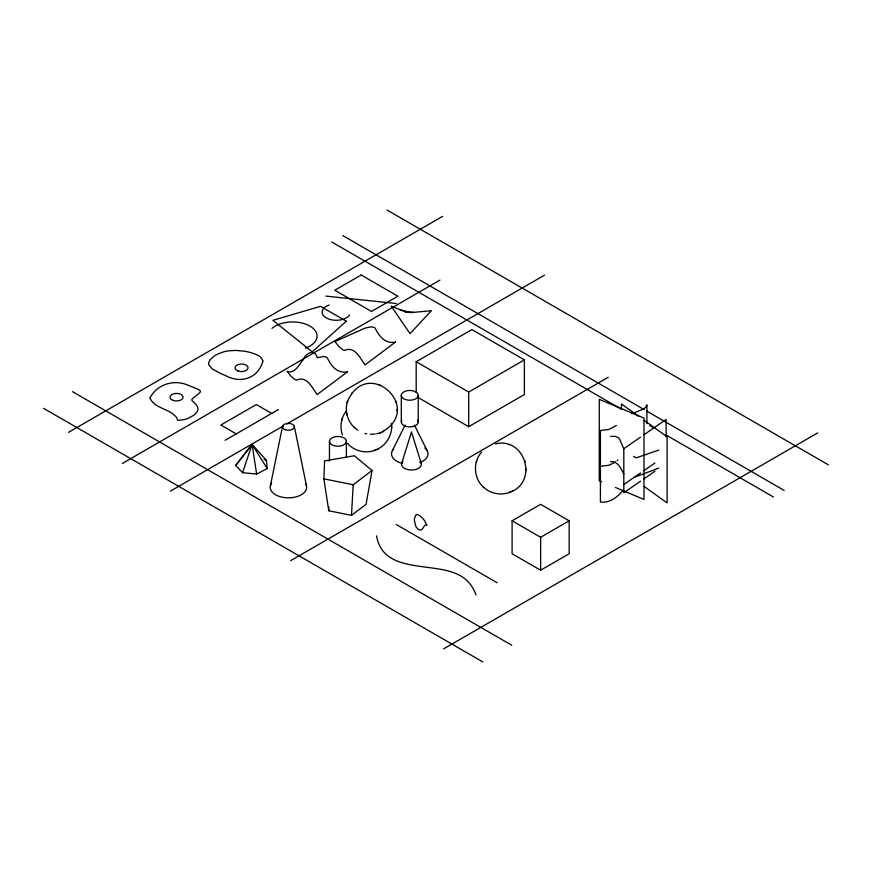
<?xml version="1.0" encoding="UTF-8"?>
<svg xmlns="http://www.w3.org/2000/svg" width="872" height="872" viewBox="0 0 872 872"><rect width="100%" height="100%" fill="white"/><g stroke="black" fill="none" stroke-linecap="round" stroke-linejoin="round"><path stroke-width="1.31" d="M375.134 450.225C385.947 446.431 393.098 434.616 391.441 423.28M380.486 432.719C425.939 409.731 367.668 354.806 347.427 401.665M509.586 492.375C538.754 482.434 525.326 436.709 495.525 443.848M391.604 428.098L391.648 426.779M396.945 410.592L397 409.262M526.045 470.248L526.099 468.929M323.872 478.848L324.591 460.907L354.359 455.762L372.039 470.509L366.087 504.31L351.492 515.363L328.766 510.763L323.872 478.848L353.193 484.778L372.039 470.509M328.766 510.763L328.918 506.97M351.492 515.363L353.193 484.778M270.396 485.748L282.55 426.299M346.598 410.57C341.159 417.241 339.502 426.746 342.402 434.845M347.623 400.989C344.429 410.254 347.285 421.22 354.632 427.716M481.529 452.176C472.624 462.018 473.692 478.717 483.731 487.383M341.759 420.271L341.955 419.585M342.075 419.181L342.271 418.495M347.1 402.766L347.307 402.079M476.199 462.433L476.406 461.735M476.526 461.332L476.722 460.645M401.807 463.043L411.464 431.945L421.22 463.337M242.59 472.678L252.063 444.382L266.407 460.34L267.235 468.558L256.63 474.041L242.59 472.678L235.68 465.485L252.063 444.382L267.235 468.558M392.346 450.715L405.12 425.122M235.68 465.485L252.063 444.382L252.662 446.878M351.95 393.065L352.43 392.52M623.088 490.358C617.431 497.116 609.877 503.209 600.416 502.098L600.416 430.452L609.016 429.449L616.395 425.471M617.136 460.634L617.834 459.969M615.588 461.953L609.016 465.277L600.416 466.28M640.506 437.155L623.818 448.699L623.818 492.767L640.506 481.213M643.852 434.845L666.11 419.443L666.11 436.807M623.818 484.527L640.506 472.973M643.852 470.662L654.981 462.967M643.852 478.902L654.981 471.207M68.528 432.349L442.638 216.354M122.385 463.435L439.946 280.097M225.129 440.295L278.451 409.513M170.378 491.154L283.313 425.95M286.844 423.912L544.488 275.16M416.184 392.389L416.184 361.738L471.883 329.572L524.388 359.885L524.388 394.547L468.689 426.702L418.516 397.741M416.184 361.738L468.689 392.051L524.388 359.885M290.703 560.62L608.264 377.271M512.093 520.802L540.629 504.321L569.165 520.802L569.165 553.753L540.629 570.223L512.093 553.753L512.093 520.802L540.629 537.272L569.165 520.802M443.586 648.888L817.696 432.894M382.405 431.923L383.702 431.269M377.053 449.44L378.35 448.775M511.493 491.59L512.801 490.925M376.66 433.809L380.377 432.752M347.557 443.51C354.239 451.053 365.619 453.876 375.025 450.268M483.186 486.892C489.966 493.53 500.604 495.808 509.477 492.418M658.742 468.144L633.595 477.573M379.832 432.959L381.075 432.501M374.48 450.464L375.723 450.007M508.932 492.615L510.175 492.157M658.742 450.072L636.146 457.898L633.595 456.361M631.851 413.84L643.95 408.761A15.358 8.873 0 0 0 645.967 406.712L646.915 404.804L646.915 423.727M610.596 436.382L615.261 436.327L618.172 437.559A4.12 2.376 60 0 1 619.643 439.172L623.818 449.004M375.287 434.06L370.284 434.278M410.592 312.677L431.433 310.672L410.014 333.616L391.212 306.127L405.589 311.958M610.596 461.539C618.183 461.244 620.853 468.547 623.818 473.943M325.877 296.109L396.379 303.521M413.851 312.372L403.791 311.228L409.36 312.525L399.594 309.527M366.774 433.831L364.965 433.417M380.083 385.086L378.873 384.694M508.627 444.567L509.183 444.742M264.085 459.391L266.407 460.34M601.745 481.758L599.26 480.723L599.26 399.354L643.994 418.059L643.994 499.427L615.414 487.481M387.059 210.054L828.4 464.863M342.805 235.604L644.103 409.546M646.446 410.908L784.146 490.413M331.742 241.991L621.529 409.295M649.803 425.623L653.335 427.662M666.295 435.139L773.497 497.029M271.672 413.426L256.303 404.553L220.845 425.024L236.214 433.896M396.302 524.519L497.171 582.758M72.496 391.659L511.755 645.258M43.6 408.347L482.848 661.946M357.182 429.765L357.782 430.168M638.849 416.478L621.474 403.987L621.474 409.382M644.288 420.391L667.102 436.796L667.102 502.948L644.288 486.543M356.604 429.351L354.097 427.226M414.429 425.155L427.247 450.824M476.003 594.977C473.365 587.183 468.111 580.218 460.939 576.076A39.796 22.977 0 0 0 455.784 573.504C429.765 562.407 382.808 572.98 376.606 535.899M524.77 460.547L525.151 461.768M395.67 400.88L396.052 402.112M346.794 413.775L347.067 415.061M294.311 426.31L306.475 485.78M252.063 444.382L256.63 474.041M540.629 537.272L540.629 570.223M468.689 392.051L468.689 426.702M418.233 395.507A8.469 4.883 0 0 1 405.306 399.496A8.469 4.883 0 0 1 405.774 391.038A8.469 4.883 0 0 1 418.233 395.507L418.233 422.146M401.305 395.19L401.305 421.83M346.38 441.505A8.469 4.883 0 0 1 333.453 445.494A8.469 4.883 0 0 1 333.922 437.036A8.469 4.883 0 0 1 346.38 441.505L346.38 457.495M329.453 441.188L329.453 461.168M349.596 314.89A14.159 8.175 0 0 1 327.131 318.345A14.159 8.175 0 0 1 329.333 304.982M271.966 328.406A24.514 14.148 0 0 1 310.061 326.183A24.514 14.148 0 0 1 305.451 348.124M305.767 484.047A18.236 10.529 0 0 1 287.662 497.825A18.236 10.529 0 0 1 271.617 483.219M417.579 420.108A8.469 4.883 0 0 1 410.102 426.877A8.469 4.883 0 0 1 401.73 420.468M424.893 447.946A18.236 10.529 0 0 1 419.955 462.552M402.559 463.49A18.236 10.529 0 0 1 393.577 448.982M420.239 461.659A9.897 5.712 0 0 1 411.29 470.019A9.897 5.712 0 0 1 402.853 461.484M426.779 524.933C423.051 524.421 423.454 530.841 419.715 530.067A6.148 3.553 60 0 1 418.07 529.086L417.252 528.312A5.614 3.248 60 0 1 415.824 526.241L414.429 520.551A16.448 9.494 60 0 1 414.462 518.415L416.009 514.742A5.254 3.03 60 0 1 417.089 514.513L419.705 515.603L422.964 518.644A17.342 10.006 60 0 1 424.61 520.758L426.779 524.933M262.854 361.193C258.319 378.317 240.574 384.192 225.249 375.374A74.109 42.783 0 0 1 220.551 373.488L212.212 368.921L208.833 364.845A12.851 7.423 0 0 1 208.659 362.698L210.152 359.678L214.414 355.972A31.414 18.138 0 0 1 217.935 353.999L223.406 351.928A24.231 13.985 0 0 1 227.854 350.936L235.56 350.402L244.64 351.231A38.728 22.356 0 0 1 250.188 352.441C254.842 354.032 261.785 355.536 262.854 361.193M150.028 397.948C154.061 408.543 169.648 408.488 176.438 417.339A9.265 5.352 0 0 1 176.929 418.298L177.812 420.358L183.523 419.77A25.277 14.595 0 0 0 187.992 418.418L193.791 415.246A24.253 14.007 0 0 0 196.211 412.881C200.985 408.216 195.35 403.78 192.08 400.619A5.635 3.248 0 0 1 191.829 399.43C200.113 390.874 207.144 392.324 189.18 385.751C175.207 378.764 156.993 383.909 150.028 397.948M303.096 359.755C299.14 364.431 294.583 374.491 287.062 371.254L291.117 376.377L294.889 379.483A8.578 4.949 60 0 0 296.633 380.105C306.813 375.472 312.252 387.735 317.114 394.624L347.568 371.766C337.344 373.892 331.295 366.011 327.371 358.076A2.998 1.733 60 0 0 326.313 357.106L323.229 356.506L317.255 357.782C314.945 347.95 305.603 353.356 303.096 359.755M346.271 321.212L312.252 351.841L272.871 320.329L320.525 306.345L346.271 321.212M395.474 342.075L365.019 364.932C360.147 358.043 354.708 345.781 344.538 350.413A8.578 4.949 60 0 1 342.794 349.792L339.012 346.675L334.957 341.552L365.15 328.079L371.123 326.815L374.208 327.403A2.998 1.733 60 0 1 375.265 328.384C379.222 336.287 385.217 344.222 395.474 342.075M361.193 275.007L334.793 290.245L371.516 311.457L397.915 296.208L361.193 275.007M172.961 400.357A6.562 3.793 0 0 0 183.109 397.403A6.562 3.793 0 0 0 173.604 393.806A6.562 3.793 0 0 0 172.961 400.357M237.958 370.971A6.562 3.793 0 0 0 248.106 368.017A6.562 3.793 0 0 0 238.59 364.42A6.562 3.793 0 0 0 237.958 370.971M285.242 429.711A5.941 3.433 0 0 0 294.365 426.953A5.941 3.433 0 0 0 285.678 423.77A5.941 3.433 0 0 0 285.242 429.711"/></g></svg>
